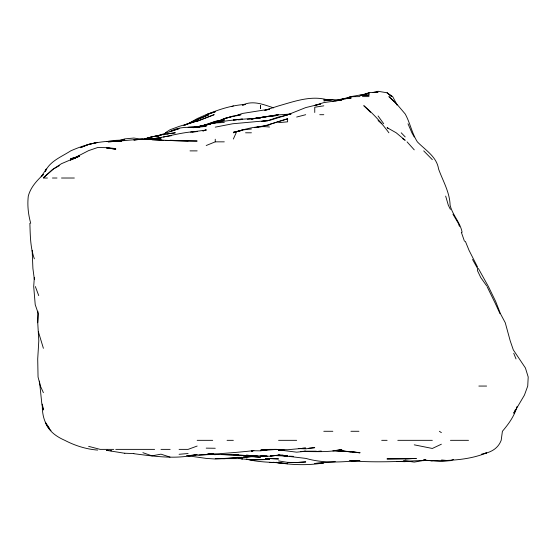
<?xml version="1.0" encoding="UTF-8"?>
<svg xmlns="http://www.w3.org/2000/svg" width="556" height="556" viewBox="0 0 556 556"><rect width="100%" height="100%" fill="white"/><g stroke="black" fill="none" stroke-linecap="round" stroke-linejoin="round"><path stroke-width="0.83" d="M43.396 392.682L40.4 386.059L38.051 377.01L37.711 358.926L38.809 340.835L37.745 322.744L38.322 313.695L35.216 304.653L33.701 286.562L34.326 277.513M37.857 311.228L37.745 322.744M45.342 171.331C49.991 161.059 61.619 156.771 70.529 150.975L70.73 150.884C86.715 143.629 103.965 140.056 121.514 141.502L106.71 141.571L115.759 140.362L124.801 139.959L122.334 140.439M45.439 171.331L46.315 168.975L41.144 176.787M517.094 406.408C514.432 415.992 508.719 423.88 502.409 431.282L501.185 440.331C497.801 449.067 490.399 452.563 481.67 454.099M233.346 139.035L236.154 132.794M515.495 409.424L513.744 413.191L524.44 395.101L527.734 386.059L528.2 377.01L525.42 367.968L513.313 349.877L510.206 340.835L505.265 322.744L500.442 313.695L495.653 301.435L488.411 286.562L478.375 268.472M346.819 98.683L350.926 98.21L350.975 96.612L359.975 95.041L369.017 95.132L369.017 93.116L359.975 95.257L369.017 95.132M41.818 176.252L43.396 174.487C36.877 180.547 30.615 187.275 28.287 196.108C27.237 205.233 28.266 214.421 30.705 223.248M53.529 168.975L43.396 177.802L52.438 169.545L61.487 163.679L79.578 155.993L70.529 159.933L88.619 150.62L97.668 147.521L106.71 147.66L115.759 149.251L106.71 147.931L115.759 148.515L106.71 148.07M165.285 132.794L170.025 129.763L179.074 126.42L197.165 120.986L188.116 123.752L197.165 118.609L205.998 114.703L215.255 111.791L206.206 114.703C218.842 109.49 232.033 105.147 245.676 104.396M231.949 106.655L233.346 105.855M54.252 168.565L59.318 165.674M193.384 121.653L197.165 119.547L208.896 114.703L183.793 125.51M73.635 158.759L79.578 155.638L70.529 159.933L79.578 156.104L70.529 158.787L77.93 156.861M441.381 444.209L432.332 448.463L414.248 444.835M217.514 121.986L224.297 119.019L216.764 122.139L224.297 118.643L233.346 116.1L241.019 114.703L236.411 115.85M206.206 145.512L215.255 141.843M453.633 459.381L450.423 460.667L441.381 460.187L450.423 460.597L441.381 461.556L423.29 460.055M359.975 96.612L350.926 96.695L345.651 98.787L350.926 96.681L352.414 96.654M199.632 126.566L208.361 124.03M362.992 94.93L369.017 92.616L378.066 92.122L374.772 92.616M207.02 124.954L215.255 122.118L224.297 120.131L217.723 122.049M233.346 116.558L242.388 113.466L269.521 109.157L265.414 110.283M188.164 123.752L197.165 120.43L188.116 123.752M209.084 123.752L215.255 121.479L221.83 120.082M197.165 446.051L188.116 449.373L179.074 449.373M200.174 126.566L215.255 121.375L223.477 119.728M155.708 136.526L179.074 128.61L170.025 131.557C181.131 125.03 194.162 128.533 206.206 126.17L188.116 127.352L197.165 127.234L206.206 125.663L202.919 126.407M202.982 130.945L206.206 129.889L202.919 130.945M365.73 94.193L369.017 93.116M119.867 140.432L124.801 138.875L133.85 138.041L142.072 139.313M209.431 124.252L211.051 123.752L206.206 124.815M287.612 118.762L269.521 124.426L287.612 118.762L287.612 121.834L278.57 122.64M143.712 139.292L151.934 136.755L160.983 135.296L151.934 136.825L143.712 139.236C153.998 136.018 164.645 133.947 175.349 132.794L170.025 133.648M264.587 110.387L278.57 105.897C294.18 101.491 310.804 95.278 327.081 99.753M269.521 127.039C257.129 125.413 245.008 129.02 233.346 132.78L242.388 129.986L251.43 128.978M158.516 135.879L160.983 135.143L155.228 136.519M267.054 120.874L278.57 117.003L287.612 115.036M350.926 96.695L341.884 99.253L345.172 98.871M193.05 127.644L206.206 125.037L204.559 125.329M147.826 139.181L151.934 138.103L146.179 139.306M193.87 127.519L210.717 123.752L197.165 127.498C217.528 120.624 239.184 119.283 260.479 118.025L253.897 118.671M296.661 117.045L305.703 114.703M193.05 127.699L202.919 125.628M332.835 101.282L341.884 98.982L350.926 98.21M242.388 130.028L233.346 132.293L240.741 130.82M373.132 92.484L378.066 91.281L387.108 92.789L391.723 96.612L387.108 92.873L392.689 96.612L397.074 104.917M260.479 126.872L269.521 124.718L254.724 127.665M483.317 453.675L486.604 452.897C466.574 461.014 444.55 460.924 423.29 460.431C399.173 461.57 375.071 462.627 350.926 460.882L359.975 460.465C342.016 462.092 323.585 463.579 305.995 458.422L278.57 455.162L270.348 455.955M215.255 127.143L232.783 123.752L269.521 120.416L287.612 114.814L305.703 107.6L320.506 103.979M320.506 104.118L314.752 105.411L323.794 102.61L341.884 100.004L335.303 100.935M155.228 136.574L159.336 135.664M424.937 460.069L423.29 460.437L425.757 460.104L414.248 462.105L403.552 460.604M335.303 461.688L314.752 463.454L323.794 462.912C308.017 465.58 291.837 465.045 276.103 462.377M253.015 450.61L251.43 450.923L253.077 450.638M255.545 127.553L260.479 126.629M163.45 134.844L165.09 134.545M166.737 134.246L168.385 133.947M163.45 137.033L165.09 136.734M166.737 136.442L171.672 135.65M253.077 450.707C231.505 453.105 209.8 454.308 188.116 455.837L197.165 454.37C176.273 459.645 154.832 456.351 133.85 453.703M160.983 137.478L151.934 139.014L147.006 139.299M215.255 122.932L210.39 123.752L215.255 122.939L224.297 122.487M268.701 449.526L260.479 450.84L251.43 450.701M323.794 105.828L314.752 107.225L314.752 112.493M251.43 118.908L278.57 114.703L251.43 119.012L247.323 119.248M276.103 115.676L269.521 116.579L278.57 114.849L290.899 114.043M190.583 132.092L206.206 130.055M332.015 99.858L323.794 100.851L332.835 99.656L338.597 99.941M234.986 457.637L237.454 457.345M233.346 457.838L215.255 459.006L206.206 458.401L186.475 455.607M284.769 114.703L290.899 114.112M264.587 449.86L267.881 449.547M192.23 132.029L197.165 131.564C179.901 131.974 163.388 138.451 146.179 139.285M316.392 451.201L304.056 451.194M241.568 457.31L224.297 458.728L215.255 458.617L242.388 458.651L238.865 458.422L251.43 460.014L269.521 459.485L251.43 459.694M244.035 105.001L242.388 105.14C252.945 99.976 263.481 104.577 273.635 107.871M243.208 457.171L253.077 456.566M179.074 454.287L188.116 453.529M308.99 448.136L314.752 447.67L305.703 448.845L298.301 448.581L304.883 448.414M238.274 454.544L233.346 454.947L222.65 454.53M270.348 455.969L278.57 455.322L287.612 455.983L278.57 455.162L269.521 456.254L260.479 456.073L267.054 456.045M238.274 119.846L240.741 119.658M261.299 450.026L267.881 449.519M115.759 141.398L108.128 141.843C125.774 140.883 143.246 137.992 160.983 139.132L158.516 139.257M276.839 449.484L260.479 450.089M243.208 457.185L251.43 456.65L260.479 457.268L254.724 456.719M261.299 450.207L262.946 450.103M264.587 449.999L276.103 449.526M213.608 454.405L198.805 455.01M251.43 450.763L253.897 450.624M302.415 448.24L305.703 448.087L287.612 449.734L274.643 449.373M300.768 451.472L305.703 451.236L296.661 452.181L278.57 449.887L284.325 450.374M267.054 456.142C247.344 455.593 227.557 454.94 207.854 453.939M248.963 456.504L251.43 456.406L242.388 457.421L233.346 457.505L239.921 457.31M353.394 460.646L349.286 460.653M300.768 451.618C314.501 451.34 328.36 452.64 341.884 449.477L332.835 450.916L341.884 450.895L359.975 452.841L351.753 451.694M231.699 454.53L221.83 454.537M284.325 450.193L278.57 450.249L284.325 450.506M163.45 140.404L151.934 139.695L179.074 140.904L197.165 141.029L165.09 140.453M350.975 96.612L352.441 96.612M362.422 96.612L369.017 96.612M319.728 114.703L323.794 114.703M245.55 132.794L251.43 132.794M188.116 140.904L170.025 140.237M215.617 141.843L224.297 141.843M190.013 150.884L197.165 150.884M43.396 178.017L47.413 178.017M52.438 178.017L56.99 178.017M61.487 178.017L74.344 178.017M478.855 386.059L486.604 386.059M323.794 431.282L332.835 431.282M350.926 431.282L358.933 431.282M197.165 440.331L212.705 440.331M227.056 440.331L233.346 440.331M278.57 440.331L296.661 440.331M381.701 440.331L387.108 440.331M397.797 440.331L432.332 440.331M450.423 440.331L468.513 440.331M113.758 449.373L100.143 449.373L88.619 446.35M115.759 449.373L154.61 449.373M160.983 449.373L170.157 449.373M269.521 449.373L276.999 449.373M251.43 455.718L257.192 455.774M206.206 448.143L215.255 448.261M211.961 454.182L213.608 454.203M274.455 455.545L287.612 456.128M287.612 462.37L296.661 462.516L305.703 461.925L296.661 462.516L287.612 462.37L278.57 460.91M246.377 458.985C259.826 462.94 273.899 461.772 287.612 463.711L273.635 462.314M269.521 462.418L278.57 462.606M405.199 461.334L411.781 461.508M396.977 461.466L405.199 461.688M211.961 454.28L213.608 454.328M289.259 456.184L293.366 456.337M207.027 454.155L215.255 454.488L209.494 453.946L215.255 454.704L208.674 453.925M124.801 453.23L133.85 453.599M323.794 99.364L332.835 99.76M336.13 450.645L341.884 450.895L335.303 450.645L359.975 452.591M233.346 454.697L251.43 455.823M350.926 451.583L341.884 451.09L350.926 451.826M423.29 460.215L432.332 460.778L430.692 460.646M283.504 455.406L278.57 455.065L283.504 455.496M272.815 462.3L278.57 462.703L276.103 462.286M424.11 460.118L429.044 460.514M285.145 455.635L287.612 455.85L285.972 455.621M109.998 450.617L111.645 450.763M211.961 453.96L213.608 454.141M97.668 450.075C86.159 449.22 74.997 445.641 64.788 440.331C56.364 436.627 48.664 431.213 45.335 422.24L49.136 427.807M246.503 455.037L248.963 455.378M281.857 455.058L283.504 455.281M124.801 453.272L106.71 450.388M249.832 459.478L251.43 459.833M170.025 457.088L160.983 454.169L151.934 455.85L142.892 452.674M402.419 138.493L405.199 140.293L396.157 132.766L387.108 127.644L388.449 128.679M439.393 431.282L441.381 432.651M378.066 120.589L381.84 123.752M423.714 150.884L432.332 159.662M401.21 132.794L405.199 136.922M407.055 141.843L414.248 149.856M370.532 112.305L363.77 105.661C373.271 113.612 381.548 122.862 388.908 132.794M378.066 115.961L383.716 123.752M51.006 430.587C44.042 423.589 41.971 413.706 42.346 404.149L43.396 409.967L41.86 404.149L39.483 381.124M486.604 285.777L480.745 277.513L477.562 270.848L477.562 268.472L472.517 259.43M452.952 214.199L458.283 223.248L459.471 226.41M396.97 104.938L396.157 103.492L388.88 96.612L396.157 103.319L405.199 113.966C410.14 122.834 411.829 133.218 417.347 141.843C425.326 150.141 436.682 156.556 438.566 168.975C442.868 180.909 449.721 192.133 450.103 205.157C452.41 215.005 460.229 222.282 462.119 232.29M414.248 136.998L411.878 132.794L408.014 123.752M477.562 267.068L469.062 250.381L465.372 241.339M495.653 304.146L487.056 286.562M450.423 209.417L448.303 205.157L445.676 196.108M495.876 304.653L500.004 313.695M513.744 353.303L516.017 358.926M35.362 286.562L38.725 295.604M461.348 232.29L464.496 241.339M43.396 348.306L38.392 331.786M34.354 258.811C30.26 247.441 30.274 235.181 29.878 223.248M34.354 279.362L32.908 268.472L32.165 250.381M215.255 139.229L215.255 141.787M224.297 118.574L217.514 121.875L224.297 118.643L233.346 116.176L224.297 118.574M214.074 114.703L197.165 121.229L214.074 114.703M88.619 144.365L80.328 147.701L88.619 144.421L97.668 142.357L88.619 144.365M187.365 124.051L185.099 124.947L187.365 124.064M424.867 460.194L423.29 460.702L424.867 460.166M253.008 450.68L251.43 451.006L253.015 450.68M260.479 117.504L251.43 119.012L269.521 116.287L260.479 117.504M416.222 458.422L405.199 458.902L416.222 458.422M269.521 120.374L261.299 121.444L269.521 120.416M142.892 139.076L133.85 140.008L142.892 139.104M242.388 119.095L233.346 119.943L242.388 119.144M160.983 138.993L156.868 139.278L160.983 138.993M321.326 451.201L314.752 451.569L321.326 451.194M208.674 454.53L206.206 454.593L208.674 454.53M405.199 458.763L387.108 458.929L405.199 458.763M260.479 105.661L260.479 108.406L260.479 105.661M269.521 458.526L265.483 458.422L278.57 458.922L269.521 458.526M108.357 450.416L106.71 450.284L108.357 450.464M242.388 458.902L240.122 458.422L242.388 458.908"/></g></svg>
